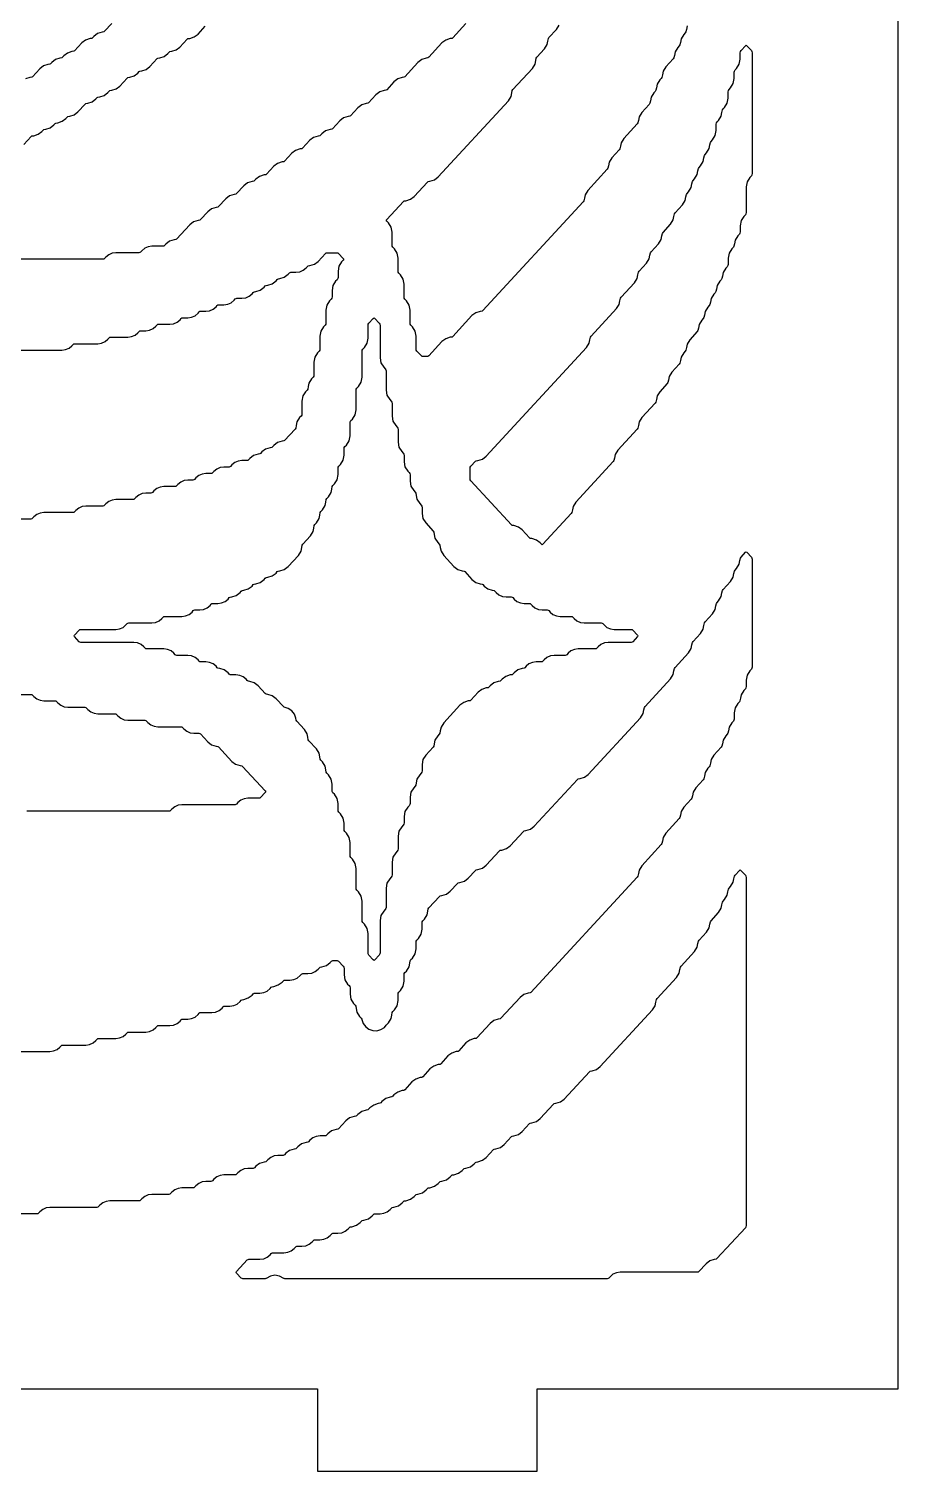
# Model space of a CAD drawing. Header units: millimetres. Extents: x 2 to 65, y 2 to 128.
# Drawn here: x 33.6 to 65.3, y 2 to 54.5 of the extents above; entities that cross this region are included whole.
import ezdxf

# ---------------------------------------------------------------- set-up
doc = ezdxf.new("R2010")
doc.units = ezdxf.units.MM
doc.layers.add('CUT', color=1, linetype='Continuous')

msp = doc.modelspace()

# ---------------------------------------------------------------- linework, layer by layer
at = {"layer": 'CUT'}
for points in [[(44.134, 2), (52.134, 2), (52.134, 5), (65.2679, 5), (65.2679, 125), (52.134, 125), (52.134, 128), (44.134, 128), (44.134, 125), (23.134, 125), (23.134, 128), (15.134, 128), (15.134, 125), (2, 125), (2, 5), (15.134, 5), (15.134, 2), (23.134, 2), (23.134, 5), (44.134, 5)], [(50.1396, 38.8289), (50.2754, 38.9327), (53.9262, 42.8816), (54.0247, 43.0388), (54.0493, 43.1691), (54.0504, 43.1689), (54.0673, 43.2584), (54.0908, 43.2959), (55.0185, 44.2993), (55.1169, 44.4565), (55.1415, 44.5868), (55.1427, 44.5866), (55.1596, 44.6761), (55.1831, 44.7137), (55.6738, 45.2445), (55.7723, 45.4017), (55.7969, 45.532), (55.798, 45.5317), (55.8149, 45.6213), (55.8384, 45.6588), (56.1107, 45.9533), (56.2092, 46.1105), (56.2338, 46.2408), (56.2349, 46.2406), (56.2518, 46.3301), (56.2753, 46.3677), (56.5476, 46.6622), (56.6461, 46.8194), (56.6707, 46.9497), (56.6718, 46.9495), (56.6887, 47.039), (56.7122, 47.0765), (56.9845, 47.3711), (57.083, 47.5282), (57.1076, 47.6585), (57.1087, 47.6583), (57.1256, 47.7478), (57.1491, 47.7854), (57.4214, 48.0799), (57.5199, 48.2371), (57.5445, 48.3674), (57.5456, 48.3672), (57.5625, 48.4567), (57.586, 48.4943), (57.6399, 48.5525), (57.7383, 48.7097), (57.7629, 48.84), (57.7641, 48.8398), (57.781, 48.9293), (57.8045, 48.9668), (57.8583, 49.0251), (57.9568, 49.1822), (57.9814, 49.3125), (57.9825, 49.3123), (57.9994, 49.4018), (58.0229, 49.4394), (58.0768, 49.4976), (58.1752, 49.6548), (58.1998, 49.7851), (58.201, 49.7849), (58.2179, 49.8744), (58.2414, 49.912), (58.2952, 49.9702), (58.3937, 50.1274), (58.4183, 50.2577), (58.4194, 50.2575), (58.4363, 50.347), (58.4598, 50.3846), (58.5137, 50.4428), (58.6121, 50.6), (58.6465, 50.7822), (58.6465, 51.0123), (58.6548, 51.0559), (58.6783, 51.0934), (58.7321, 51.1516), (58.8306, 51.3088), (58.8552, 51.4391), (58.8563, 51.4389), (58.8732, 51.5284), (58.8967, 51.566), (58.9506, 51.6242), (59.049, 51.7814), (59.0834, 51.9636), (59.0834, 52.1937), (59.0917, 52.2373), (59.1152, 52.2749), (59.169, 52.3331), (59.2675, 52.4903), (59.3019, 52.6725), (59.3019, 52.9026), (59.3101, 52.9461), (59.3336, 52.9837), (59.3875, 53.0419), (59.4859, 53.1991), (59.5203, 53.3814), (59.5203, 53.6115), (59.5286, 53.655), (59.5521, 53.6926), (59.7107, 53.8642), (59.7388, 53.8859), (59.7668, 53.8642), (59.9255, 53.6926), (59.949, 53.655), (59.9572, 53.6115), (59.9572, 49.2155), (59.949, 49.172), (59.9255, 49.1344), (59.8717, 49.0762), (59.7732, 48.919), (59.7388, 48.7368), (59.7388, 47.7978), (59.7306, 47.7543), (59.707, 47.7167), (59.6532, 47.6585), (59.5547, 47.5013), (59.5203, 47.3191), (59.5203, 47.089), (59.5121, 47.0454), (59.4886, 47.0078), (59.4348, 46.9496), (59.3363, 46.7924), (59.3117, 46.6621), (59.3106, 46.6624), (59.2937, 46.5728), (59.2701, 46.5353), (59.2163, 46.477), (59.1178, 46.3199), (59.0834, 46.1376), (59.0834, 45.9075), (59.0752, 45.864), (59.0517, 45.8264), (58.9979, 45.7682), (58.8994, 45.611), (58.8748, 45.4807), (58.8737, 45.4809), (58.8568, 45.3914), (58.8332, 45.3538), (58.7794, 45.2956), (58.6809, 45.1384), (58.6563, 45.0081), (58.6552, 45.0083), (58.6383, 44.9188), (58.6148, 44.8813), (58.561, 44.823), (58.4625, 44.6659), (58.4379, 44.5356), (58.4368, 44.5358), (58.4199, 44.4463), (58.3963, 44.4087), (58.3425, 44.3505), (58.244, 44.1933), (58.2194, 44.063), (58.2183, 44.0632), (58.2014, 43.9737), (58.1779, 43.9361), (58.1241, 43.8779), (58.0256, 43.7207), (58.001, 43.5904), (57.9999, 43.5906), (57.983, 43.5011), (57.9594, 43.4635), (57.6872, 43.169), (57.5887, 43.0119), (57.5641, 42.8816), (57.563, 42.8818), (57.5461, 42.7922), (57.5225, 42.7547), (57.4687, 42.6965), (57.3702, 42.5393), (57.3456, 42.409), (57.3445, 42.4092), (57.3276, 42.3197), (57.3041, 42.2821), (57.0318, 41.9876), (56.9333, 41.8304), (56.9087, 41.7001), (56.9076, 41.7003), (56.8907, 41.6108), (56.8672, 41.5733), (56.5949, 41.2787), (56.4964, 41.1216), (56.4718, 40.9913), (56.4707, 40.9915), (56.4538, 40.902), (56.4303, 40.8644), (55.9396, 40.3336), (55.8411, 40.1764), (55.8165, 40.0461), (55.8154, 40.0463), (55.7985, 39.9568), (55.7749, 39.9192), (55.0657, 39.1521), (54.9673, 38.995), (54.9427, 38.8647), (54.9416, 38.8649), (54.9247, 38.7754), (54.9011, 38.7378), (53.5366, 37.2619), (53.4381, 37.1047), (53.4135, 36.9744), (53.4124, 36.9746), (53.3955, 36.8851), (53.372, 36.8475), (52.3395, 35.7308), (52.3115, 35.709), (52.2834, 35.7308), (52.2415, 35.7762), (52.1057, 35.88), (51.9428, 35.932), (51.8765, 35.9412), (51.8512, 35.962), (51.5861, 36.2487), (51.4503, 36.3526), (51.2875, 36.4046), (51.2212, 36.4138), (51.1959, 36.4346), (49.7218, 38.0289), (49.6983, 38.0665), (49.6901, 38.1101), (49.6901, 38.4891), (49.6983, 38.5326), (49.7218, 38.5702), (49.8852, 38.7469), (49.9105, 38.7677), (49.9768, 38.7768)], [(35.4674, 32.6034), (35.4928, 32.6242), (35.5252, 32.6287), (36.8013, 32.6287), (36.937, 32.6475), (37.0625, 32.7024), (37.1684, 32.7893), (37.215, 32.8397), (37.2404, 32.8605), (37.2728, 32.865), (38.112, 32.865), (38.2477, 32.8837), (38.3732, 32.9386), (38.4791, 33.0256), (38.5257, 33.076), (38.5511, 33.0968), (38.5835, 33.1013), (39.2042, 33.1013), (39.3399, 33.12), (39.4655, 33.1749), (39.5714, 33.2618), (39.618, 33.3123), (39.6433, 33.3331), (39.6758, 33.3376), (39.8596, 33.3376), (39.9953, 33.3563), (40.1208, 33.4112), (40.2267, 33.4981), (40.2734, 33.5486), (40.2987, 33.5694), (40.3311, 33.5738), (40.5149, 33.5738), (40.6506, 33.5926), (40.7762, 33.6475), (40.8821, 33.7344), (40.9287, 33.7849), (40.954, 33.8056), (41.0203, 33.8148), (41.1831, 33.8668), (41.3189, 33.9707), (41.3656, 34.0211), (41.3909, 34.0419), (41.4572, 34.0511), (41.62, 34.1031), (41.7558, 34.207), (41.8025, 34.2574), (41.8278, 34.2782), (41.8941, 34.2874), (42.0569, 34.3394), (42.1927, 34.4432), (42.2394, 34.4937), (42.2647, 34.5145), (42.331, 34.5237), (42.4938, 34.5757), (42.6296, 34.6795), (42.6763, 34.73), (42.7016, 34.7508), (42.7679, 34.76), (42.9307, 34.812), (43.0665, 34.9158), (43.4406, 35.3204), (43.5391, 35.4776), (43.5637, 35.6079), (43.5648, 35.6077), (43.5817, 35.6972), (43.6052, 35.7348), (43.8775, 36.0293), (43.976, 36.1865), (44.0006, 36.3168), (44.0017, 36.3165), (44.0186, 36.4061), (44.0421, 36.4436), (44.096, 36.5019), (44.1944, 36.659), (44.219, 36.7893), (44.2201, 36.7891), (44.237, 36.8786), (44.2606, 36.9162), (44.3144, 36.9744), (44.4129, 37.1316), (44.4375, 37.2619), (44.4386, 37.2617), (44.4555, 37.3512), (44.479, 37.3888), (44.5329, 37.447), (44.6313, 37.6042), (44.6559, 37.7345), (44.657, 37.7343), (44.6739, 37.8238), (44.6975, 37.8613), (44.7513, 37.9196), (44.8498, 38.0768), (44.8842, 38.259), (44.8842, 38.4891), (44.8924, 38.5326), (44.9159, 38.5702), (44.9698, 38.6284), (45.0682, 38.7856), (45.1026, 38.9679), (45.1026, 39.198), (45.1108, 39.2415), (45.1344, 39.2791), (45.1882, 39.3373), (45.2867, 39.4945), (45.3211, 39.6767), (45.3211, 40.1431), (45.3293, 40.1867), (45.3528, 40.2242), (45.4067, 40.2825), (45.5051, 40.4396), (45.5395, 40.6219), (45.5395, 41.3245), (45.5477, 41.3681), (45.5713, 41.4057), (45.6251, 41.4639), (45.7236, 41.6211), (45.758, 41.8033), (45.758, 42.7423), (45.7662, 42.7858), (45.7897, 42.8234), (45.8436, 42.8816), (45.942, 43.0388), (45.9764, 43.221), (45.9764, 43.6874), (45.9846, 43.731), (46.0082, 43.7685), (46.1668, 43.9401), (46.1949, 43.9619), (46.2229, 43.9401), (46.3816, 43.7685), (46.4051, 43.731), (46.4133, 43.6874), (46.4133, 42.5122), (46.4477, 42.3299), (46.5462, 42.1727), (46.6, 42.1145), (46.6236, 42.077), (46.6318, 42.0334), (46.6318, 41.3307), (46.6662, 41.1485), (46.7646, 40.9913), (46.8185, 40.9331), (46.842, 40.8955), (46.8502, 40.852), (46.8502, 40.3856), (46.8846, 40.2033), (46.9831, 40.0462), (47.0369, 39.9879), (47.0605, 39.9504), (47.0687, 39.9068), (47.0687, 39.4404), (47.1031, 39.2582), (47.2015, 39.101), (47.2554, 39.0428), (47.2789, 39.0052), (47.2871, 38.9617), (47.2871, 38.7316), (47.3215, 38.5493), (47.42, 38.3922), (47.4738, 38.3339), (47.4974, 38.2964), (47.5056, 38.2528), (47.5056, 38.0227), (47.54, 37.8405), (47.6384, 37.6833), (47.6923, 37.6251), (47.7158, 37.5875), (47.7327, 37.498), (47.7338, 37.4982), (47.7584, 37.3679), (47.8569, 37.2107), (47.9107, 37.1525), (47.9343, 37.1149), (47.9425, 37.0714), (47.9425, 36.8413), (47.9769, 36.659), (48.0753, 36.5019), (48.3476, 36.2073), (48.3712, 36.1698), (48.3881, 36.0803), (48.3892, 36.0805), (48.4138, 35.9502), (48.5122, 35.793), (48.5661, 35.7348), (48.5896, 35.6972), (48.6065, 35.6077), (48.6076, 35.6079), (48.6322, 35.4776), (48.7307, 35.3204), (49.1048, 34.9158), (49.2406, 34.812), (49.4034, 34.76), (49.4697, 34.7508), (49.495, 34.73), (49.7601, 34.4432), (49.8959, 34.3394), (50.0587, 34.2874), (50.125, 34.2782), (50.1503, 34.2574), (50.197, 34.207), (50.3328, 34.1031), (50.4956, 34.0511), (50.5619, 34.0419), (50.5872, 34.0211), (50.6339, 33.9707), (50.7398, 33.8838), (50.8653, 33.8289), (51.001, 33.8101), (51.1848, 33.8101), (51.2173, 33.8056), (51.2426, 33.7849), (51.2892, 33.7344), (51.3951, 33.6475), (51.5207, 33.5926), (51.6564, 33.5738), (51.8402, 33.5738), (51.8726, 33.5694), (51.8979, 33.5486), (51.9446, 33.4981), (52.0505, 33.4112), (52.176, 33.3563), (52.3117, 33.3376), (52.4955, 33.3376), (52.528, 33.3331), (52.5533, 33.3123), (52.5999, 33.2618), (52.7058, 33.1749), (52.8314, 33.12), (52.9671, 33.1013), (53.3693, 33.1013), (53.4018, 33.0968), (53.4271, 33.076), (53.4737, 33.0256), (53.5796, 32.9386), (53.7052, 32.8837), (53.8409, 32.865), (54.4616, 32.865), (54.494, 32.8605), (54.5193, 32.8397), (54.566, 32.7893), (54.6719, 32.7024), (54.7974, 32.6475), (54.9331, 32.6287), (55.5538, 32.6287), (55.5863, 32.6242), (55.6116, 32.6034), (55.7813, 32.4199), (55.8, 32.3924), (55.7813, 32.365), (55.6116, 32.1814), (55.5863, 32.1606), (55.5538, 32.1561), (54.7147, 32.1561), (54.579, 32.1373), (54.4534, 32.0824), (54.3475, 31.9955), (54.3009, 31.9451), (54.2756, 31.9243), (54.2431, 31.9198), (53.6224, 31.9198), (53.4867, 31.9011), (53.3612, 31.8462), (53.2553, 31.7593), (53.2086, 31.7088), (53.1833, 31.688), (53.1509, 31.6835), (52.7486, 31.6835), (52.6129, 31.6648), (52.4874, 31.6099), (52.3815, 31.523), (52.3348, 31.4725), (52.3095, 31.4517), (52.2771, 31.4473), (52.0933, 31.4473), (51.9576, 31.4285), (51.832, 31.3736), (51.7261, 31.2867), (51.6795, 31.2362), (51.6542, 31.2155), (51.5879, 31.2063), (51.4251, 31.1543), (51.2893, 31.0504), (51.2426, 31), (51.2173, 30.9792), (51.151, 30.97), (50.9882, 30.918), (50.8524, 30.8141), (50.8057, 30.7637), (50.7804, 30.7429), (50.7141, 30.7337), (50.5513, 30.6817), (50.4155, 30.5779), (50.3688, 30.5274), (50.3435, 30.5066), (50.2772, 30.4974), (50.1144, 30.4454), (49.9786, 30.3416), (49.7134, 30.0548), (49.6881, 30.034), (49.6218, 30.0249), (49.459, 29.9728), (49.3232, 29.869), (48.7307, 29.2281), (48.6322, 29.0709), (48.6076, 28.9406), (48.6065, 28.9408), (48.5896, 28.8513), (48.5661, 28.8138), (48.5122, 28.7555), (48.4138, 28.5983), (48.3892, 28.468), (48.3881, 28.4683), (48.3712, 28.3787), (48.3476, 28.3412), (48.0753, 28.0467), (47.9769, 27.8895), (47.9425, 27.7072), (47.9425, 27.4772), (47.9343, 27.4336), (47.9107, 27.396), (47.8569, 27.3378), (47.7584, 27.1806), (47.7338, 27.0503), (47.7327, 27.0505), (47.7158, 26.961), (47.6923, 26.9235), (47.6384, 26.8652), (47.54, 26.7081), (47.5056, 26.5258), (47.5056, 26.2957), (47.4974, 26.2522), (47.4738, 26.2146), (47.42, 26.1564), (47.3215, 25.9992), (47.2871, 25.8169), (47.2871, 25.5869), (47.2789, 25.5433), (47.2554, 25.5057), (47.2015, 25.4475), (47.1031, 25.2903), (47.0687, 25.1081), (47.0687, 24.6417), (47.0605, 24.5982), (47.0369, 24.5606), (46.9831, 24.5024), (46.8846, 24.3452), (46.8502, 24.1629), (46.8502, 23.6966), (46.842, 23.653), (46.8185, 23.6154), (46.7646, 23.5572), (46.6662, 23.4), (46.6318, 23.2178), (46.6318, 22.5151), (46.6236, 22.4716), (46.6, 22.434), (46.5462, 22.3758), (46.4477, 22.2186), (46.4133, 22.0364), (46.4133, 20.8611), (46.4051, 20.8176), (46.3816, 20.78), (46.2229, 20.6084), (46.1949, 20.5866), (46.1668, 20.6084), (46.0082, 20.78), (45.9846, 20.8176), (45.9764, 20.8611), (45.9764, 21.5638), (45.942, 21.746), (45.8436, 21.9032), (45.7897, 21.9614), (45.7662, 21.999), (45.758, 22.0426), (45.758, 22.7452), (45.7236, 22.9275), (45.6251, 23.0846), (45.5713, 23.1429), (45.5477, 23.1804), (45.5395, 23.224), (45.5395, 23.9266), (45.5051, 24.1089), (45.4067, 24.2661), (45.3528, 24.3243), (45.3293, 24.3619), (45.3211, 24.4054), (45.3211, 24.8718), (45.2867, 25.054), (45.1882, 25.2112), (45.1344, 25.2695), (45.1108, 25.307), (45.1026, 25.3506), (45.1026, 25.5807), (45.0682, 25.7629), (44.9698, 25.9201), (44.9159, 25.9783), (44.8924, 26.0159), (44.8842, 26.0594), (44.8842, 26.2895), (44.8498, 26.4718), (44.7513, 26.6289), (44.6975, 26.6872), (44.6739, 26.7247), (44.6657, 26.7683), (44.6657, 26.9984), (44.6313, 27.1806), (44.5329, 27.3378), (44.479, 27.396), (44.4555, 27.4336), (44.4386, 27.5231), (44.4375, 27.5229), (44.4129, 27.6532), (44.3144, 27.8104), (44.2606, 27.8686), (44.237, 27.9062), (44.2201, 27.9957), (44.219, 27.9955), (44.1944, 28.1258), (44.096, 28.2829), (43.8237, 28.5775), (43.8001, 28.615), (43.7832, 28.7045), (43.7821, 28.7043), (43.7575, 28.8346), (43.6591, 28.9918), (43.3868, 29.2863), (43.3632, 29.3239), (43.35, 29.3942), (43.2979, 29.5404), (43.2034, 29.6636), (43.0757, 29.7519), (42.9271, 29.7968), (42.9201, 29.7977), (42.8948, 29.8185), (42.6296, 30.1053), (42.4938, 30.2091), (42.331, 30.2611), (42.2647, 30.2703), (42.2394, 30.2911), (41.9743, 30.5779), (41.8385, 30.6817), (41.6756, 30.7337), (41.6094, 30.7429), (41.5841, 30.7637), (41.5374, 30.8141), (41.4315, 30.901), (41.306, 30.9559), (41.1703, 30.9747), (40.9865, 30.9747), (40.954, 30.9792), (40.9287, 31), (40.882, 31.0504), (40.7462, 31.1543), (40.5834, 31.2063), (40.5171, 31.2155), (40.4918, 31.2362), (40.4452, 31.2867), (40.3393, 31.3736), (40.2137, 31.4285), (40.078, 31.4473), (39.8942, 31.4473), (39.8618, 31.4517), (39.8364, 31.4725), (39.7898, 31.523), (39.6839, 31.6099), (39.5584, 31.6648), (39.4227, 31.6835), (39.0204, 31.6835), (38.988, 31.688), (38.9626, 31.7088), (38.916, 31.7593), (38.8101, 31.8462), (38.6846, 31.9011), (38.5489, 31.9198), (37.9282, 31.9198), (37.8957, 31.9243), (37.8704, 31.9451), (37.8238, 31.9955), (37.7179, 32.0824), (37.5923, 32.1373), (37.4566, 32.1561), (35.5252, 32.1561), (35.4928, 32.1606), (35.4674, 32.1814), (35.2977, 32.365), (35.2791, 32.3924), (35.2977, 32.4199)], [(41.5841, 9.6836), (41.6094, 9.7044), (41.6418, 9.7089), (42.0441, 9.7089), (42.1798, 9.7276), (42.3053, 9.7825), (42.4112, 9.8694), (42.4579, 9.9199), (42.4832, 9.9407), (42.5156, 9.9451), (42.9179, 9.9451), (43.0536, 9.9639), (43.1791, 10.0188), (43.285, 10.1057), (43.3317, 10.1562), (43.357, 10.1769), (43.3894, 10.1814), (43.5732, 10.1814), (43.7089, 10.2002), (43.8345, 10.2551), (43.9404, 10.342), (43.987, 10.3925), (44.0123, 10.4132), (44.0448, 10.4177), (44.2286, 10.4177), (44.3643, 10.4365), (44.4898, 10.4914), (44.5957, 10.5783), (44.6424, 10.6287), (44.6677, 10.6495), (44.7001, 10.654), (44.8839, 10.654), (45.0196, 10.6728), (45.1452, 10.7277), (45.2511, 10.8146), (45.2977, 10.865), (45.323, 10.8858), (45.3893, 10.895), (45.5521, 10.947), (45.6879, 11.0508), (45.7346, 11.1013), (45.7599, 11.1221), (45.8262, 11.1313), (45.989, 11.1833), (46.1248, 11.2871), (46.1715, 11.3376), (46.1968, 11.3584), (46.2293, 11.3629), (46.4131, 11.3629), (46.5488, 11.3816), (46.6743, 11.4365), (46.7802, 11.5234), (46.8269, 11.5739), (46.8522, 11.5947), (46.9185, 11.6038), (47.0813, 11.6559), (47.2171, 11.7597), (47.2638, 11.8102), (47.2891, 11.831), (47.3554, 11.8401), (47.5182, 11.8921), (47.654, 11.996), (47.7007, 12.0465), (47.726, 12.0672), (47.7923, 12.0764), (47.9551, 12.1284), (48.0909, 12.2323), (48.1376, 12.2827), (48.1629, 12.3035), (48.2292, 12.3127), (48.392, 12.3647), (48.5278, 12.4686), (48.5745, 12.519), (48.5998, 12.5398), (48.6661, 12.549), (48.8289, 12.601), (48.9647, 12.7048), (49.0114, 12.7553), (49.0367, 12.7761), (49.103, 12.7853), (49.2658, 12.8373), (49.4016, 12.9411), (49.4483, 12.9916), (49.4736, 13.0124), (49.5399, 13.0216), (49.7027, 13.0736), (49.8385, 13.1774), (49.8852, 13.2279), (49.9105, 13.2487), (49.9768, 13.2578), (50.1396, 13.3099), (50.2754, 13.4137), (50.5405, 13.7005), (50.5658, 13.7213), (50.6321, 13.7304), (50.795, 13.7824), (50.9308, 13.8863), (51.1959, 14.173), (51.2212, 14.1938), (51.2875, 14.203), (51.4503, 14.255), (51.5861, 14.3589), (51.8512, 14.6456), (51.8765, 14.6664), (51.9428, 14.6756), (52.1057, 14.7276), (52.2415, 14.8314), (52.725, 15.3545), (52.7503, 15.3753), (52.8166, 15.3844), (52.9795, 15.4364), (53.1153, 15.5403), (54.0357, 16.5359), (54.061, 16.5567), (54.1273, 16.5659), (54.2902, 16.6179), (54.426, 16.7217), (56.3292, 18.7803), (56.4276, 18.9375), (56.4522, 19.0678), (56.4534, 19.0676), (56.4703, 19.1571), (56.4938, 19.1947), (57.203, 19.9618), (57.3014, 20.1189), (57.326, 20.2493), (57.3272, 20.249), (57.3441, 20.3386), (57.3676, 20.3761), (57.8583, 20.9069), (57.9568, 21.0641), (57.9814, 21.1944), (57.9825, 21.1942), (57.9994, 21.2837), (58.0229, 21.3213), (58.2952, 21.6158), (58.3937, 21.773), (58.4183, 21.9033), (58.4194, 21.903), (58.4363, 21.9926), (58.4598, 22.0301), (58.7321, 22.3246), (58.8306, 22.4818), (58.8552, 22.6121), (58.8563, 22.6119), (58.8732, 22.7014), (58.8967, 22.739), (58.9506, 22.7972), (59.049, 22.9544), (59.0736, 23.0847), (59.0748, 23.0845), (59.0917, 23.174), (59.1152, 23.2116), (59.169, 23.2698), (59.2675, 23.427), (59.2921, 23.5573), (59.2932, 23.5571), (59.3101, 23.6466), (59.3336, 23.6841), (59.4923, 23.8557), (59.5203, 23.8775), (59.5484, 23.8557), (59.707, 23.6841), (59.7306, 23.6466), (59.7388, 23.603), (59.7388, 10.9371), (59.7306, 10.8935), (59.707, 10.856), (58.6699, 9.7341), (58.6446, 9.7133), (58.5783, 9.7042), (58.4155, 9.6522), (58.2797, 9.5483), (58.0146, 9.2616), (57.9892, 9.2408), (57.9568, 9.2363), (55.1516, 9.2363), (55.0159, 9.2175), (54.8903, 9.1626), (54.7844, 9.0757), (54.7378, 9.0253), (54.7125, 9.0045), (54.68, 9), (42.9525, 9), (42.9201, 9.0045), (42.9076, 9.0147), (42.7589, 9.099), (42.5904, 9.1282), (42.422, 9.099), (42.2733, 9.0147), (42.2608, 9.0045), (42.2284, 9), (41.4234, 9), (41.3909, 9.0045), (41.3656, 9.0253), (41.1959, 9.2088), (41.1772, 9.2363), (41.1959, 9.2637)]]:
    msp.add_lwpolyline(points, close=True, dxfattribs=at)
for points in [[(49.5417, 54.6791), (49.0581, 54.1561), (49.0328, 54.1353), (48.9665, 54.1261), (48.8037, 54.0741), (48.6679, 53.9703), (48.1843, 53.4472), (48.159, 53.4264), (48.0927, 53.4173), (47.9299, 53.3652), (47.7941, 53.2614), (47.3105, 52.7383), (47.2852, 52.7176), (47.2189, 52.7084), (47.0561, 52.6564), (46.9203, 52.5525), (46.6551, 52.2658), (46.6298, 52.245), (46.5635, 52.2358), (46.4007, 52.1838), (46.2649, 52.08), (45.9998, 51.7932), (45.9745, 51.7724), (45.9082, 51.7633), (45.7453, 51.7112), (45.6096, 51.6074), (45.3444, 51.3206), (45.3191, 51.2998), (45.2528, 51.2907), (45.09, 51.2387), (44.9542, 51.1348), (44.6891, 50.8481), (44.6638, 50.8273), (44.5975, 50.8181), (44.4346, 50.7661), (44.2988, 50.6622), (44.2522, 50.6118), (44.2269, 50.591), (44.1606, 50.5818), (43.9977, 50.5298), (43.8619, 50.426), (43.5968, 50.1392), (43.5715, 50.1184), (43.5052, 50.1092), (43.3424, 50.0572), (43.2066, 49.9534), (42.9415, 49.6666), (42.9162, 49.6458), (42.8499, 49.6367), (42.687, 49.5846), (42.5512, 49.4808), (42.2861, 49.194), (42.2608, 49.1733), (42.1945, 49.1641), (42.0317, 49.1121), (41.8959, 49.0082), (41.8492, 48.9578), (41.8239, 48.937), (41.7576, 48.9278), (41.5948, 48.8758), (41.459, 48.772), (41.1939, 48.4852), (41.1686, 48.4644), (41.1023, 48.4552), (40.9394, 48.4032), (40.8036, 48.2994), (40.5385, 48.0126), (40.5132, 47.9918), (40.4469, 47.9827), (40.2841, 47.9306), (40.1483, 47.8268), (39.8832, 47.54), (39.8578, 47.5193), (39.7916, 47.5101), (39.6287, 47.4581), (39.4929, 47.3542), (39.0094, 46.8312), (38.984, 46.8104), (38.9178, 46.8012), (38.7549, 46.7492), (38.6191, 46.6454), (38.5725, 46.5949), (38.5471, 46.5741), (38.5147, 46.5696), (38.1124, 46.5696), (37.9767, 46.5509), (37.8512, 46.496), (37.7453, 46.409), (37.6987, 46.3586), (37.6733, 46.3378), (37.6409, 46.3333), (36.8017, 46.3333), (36.666, 46.3146), (36.5405, 46.2597), (36.4346, 46.1728), (36.388, 46.1223), (36.3626, 46.1015), (36.3302, 46.097), (32.4669, 46.097)], [(36.6531, 54.6791), (36.388, 54.3924), (36.3626, 54.3716), (36.2964, 54.3624), (36.1335, 54.3104), (35.9977, 54.2066), (35.9511, 54.1561), (35.9257, 54.1353), (35.8595, 54.1261), (35.6966, 54.0741), (35.5608, 53.9703), (35.2957, 53.6835), (35.2704, 53.6627), (35.2041, 53.6536), (35.0413, 53.6015), (34.9055, 53.4977), (34.8588, 53.4472), (34.8335, 53.4264), (34.7672, 53.4173), (34.6044, 53.3652), (34.4686, 53.2614), (34.4219, 53.2109), (34.3966, 53.1901), (34.3303, 53.181), (34.1675, 53.129), (34.0317, 53.0251), (33.7666, 52.7383), (33.7412, 52.7176), (33.675, 52.7084), (33.5121, 52.6564)], [(57.5887, 54.5899), (57.5641, 54.4596), (57.563, 54.4598), (57.5461, 54.3703), (57.5225, 54.3327), (57.4687, 54.2745), (57.3702, 54.1173), (57.3456, 53.987), (57.3445, 53.9872), (57.3276, 53.8977), (57.3041, 53.8602), (57.2503, 53.8019), (57.1518, 53.6448), (57.1272, 53.5145), (57.1261, 53.5147), (57.1092, 53.4252), (57.0856, 53.3876), (56.8134, 53.0931), (56.7149, 52.9359), (56.6903, 52.8056), (56.6892, 52.8058), (56.6723, 52.7163), (56.6487, 52.6787), (56.5949, 52.6205), (56.4964, 52.4633), (56.4718, 52.333), (56.4707, 52.3332), (56.4538, 52.2437), (56.4303, 52.2062), (56.3765, 52.1479), (56.278, 51.9908), (56.2534, 51.8605), (56.2523, 51.8607), (56.2354, 51.7712), (56.2118, 51.7336), (55.9396, 51.4391), (55.8411, 51.2819), (55.8165, 51.1516), (55.8154, 51.1518), (55.7985, 51.0623), (55.7749, 51.0247), (55.2842, 50.4939), (55.1857, 50.3367), (55.1611, 50.2064), (55.16, 50.2067), (55.1431, 50.1171), (55.1196, 50.0796), (54.8473, 49.7851), (54.7488, 49.6279), (54.7242, 49.4976), (54.7231, 49.4978), (54.7062, 49.4083), (54.6827, 49.3707), (53.9735, 48.6036), (53.875, 48.4465), (53.8504, 48.3161), (53.8493, 48.3164), (53.8324, 48.2268), (53.8089, 48.1893), (50.1503, 44.232), (50.125, 44.2112), (50.0587, 44.2021), (49.8959, 44.1501), (49.7601, 44.0462), (49.0581, 43.2869), (49.0328, 43.2661), (48.9665, 43.2569), (48.8037, 43.2049), (48.6679, 43.1011), (48.1843, 42.578), (48.159, 42.5572), (48.1265, 42.5527), (47.9769, 42.5527), (47.9444, 42.5572), (47.9191, 42.578), (47.7558, 42.7547), (47.7322, 42.7922), (47.724, 42.8358), (47.724, 43.3022), (47.6896, 43.4844), (47.5912, 43.6416), (47.5373, 43.6998), (47.5138, 43.7374), (47.5056, 43.781), (47.5056, 44.2473), (47.4712, 44.4296), (47.3727, 44.5867), (47.3189, 44.645), (47.2953, 44.6825), (47.2871, 44.7261), (47.2871, 45.1925), (47.2527, 45.3747), (47.1543, 45.5319), (47.1004, 45.5901), (47.0769, 45.6277), (47.0687, 45.6712), (47.0687, 46.1376), (47.0343, 46.3199), (46.9358, 46.477), (46.882, 46.5353), (46.8584, 46.5728), (46.8502, 46.6164), (46.8502, 47.0828), (46.8158, 47.265), (46.7174, 47.4222), (46.6571, 47.4873), (46.6385, 47.5148), (46.6571, 47.5422), (47.2638, 48.1984), (47.2891, 48.2191), (47.3554, 48.2283), (47.5182, 48.2803), (47.654, 48.3842), (48.1376, 48.9072), (48.1629, 48.928), (48.2292, 48.9372), (48.392, 48.9892), (48.5278, 49.093), (51.0864, 51.8605), (51.1848, 52.0177), (51.2094, 52.148), (51.2106, 52.1478), (51.2275, 52.2373), (51.251, 52.2749), (51.9602, 53.0419), (52.0586, 53.1991), (52.0832, 53.3294), (52.0844, 53.3292), (52.1013, 53.4187), (52.1248, 53.4563), (52.3971, 53.7508), (52.4955, 53.908), (52.5201, 54.0383), (52.5213, 54.0381), (52.5382, 54.1276), (52.5617, 54.1651), (52.834, 54.4597), (52.9324, 54.6168)], [(33.4547, 50.2745), (33.7198, 50.5612), (33.7452, 50.582), (33.8114, 50.5912), (33.9743, 50.6432), (34.1101, 50.747), (34.1567, 50.7975), (34.1821, 50.8183), (34.2483, 50.8275), (34.4112, 50.8795), (34.547, 50.9833), (34.5936, 51.0338), (34.619, 51.0546), (34.6852, 51.0637), (34.8481, 51.1158), (34.9839, 51.2196), (35.0305, 51.2701), (35.0559, 51.2909), (35.1221, 51.3), (35.285, 51.3521), (35.4208, 51.4559), (35.6859, 51.7427), (35.7112, 51.7634), (35.7775, 51.7726), (35.9403, 51.8246), (36.0761, 51.9285), (36.1228, 51.979), (36.1481, 51.9997), (36.2144, 52.0089), (36.3772, 52.0609), (36.513, 52.1648), (36.5597, 52.2152), (36.585, 52.236), (36.6513, 52.2452), (36.8141, 52.2972), (36.9499, 52.401), (37.215, 52.6878), (37.2404, 52.7086), (37.3066, 52.7178), (37.4695, 52.7698), (37.6053, 52.8736), (37.6519, 52.9241), (37.6773, 52.9449), (37.7435, 52.954), (37.9064, 53.0061), (38.0422, 53.1099), (38.3073, 53.3967), (38.3326, 53.4175), (38.3989, 53.4266), (38.5617, 53.4786), (38.6975, 53.5825), (38.7442, 53.633), (38.7695, 53.6537), (38.8358, 53.6629), (38.9986, 53.7149), (39.1344, 53.8188), (39.3995, 54.1055), (39.4249, 54.1263), (39.4911, 54.1355), (39.654, 54.1875), (39.7898, 54.2913), (40.0549, 54.5781)], [(30.6851, 42.789), (34.8352, 42.789), (34.9709, 42.8078), (35.0964, 42.8627), (35.2024, 42.9496), (35.249, 43), (35.2743, 43.0208), (35.3068, 43.0253), (36.1459, 43.0253), (36.2816, 43.0441), (36.4072, 43.099), (36.5131, 43.1859), (36.5597, 43.2363), (36.585, 43.2571), (36.6175, 43.2616), (37.2382, 43.2616), (37.3739, 43.2804), (37.4994, 43.3353), (37.6053, 43.4222), (37.6519, 43.4726), (37.6773, 43.4934), (37.7097, 43.4979), (37.8935, 43.4979), (38.0292, 43.5167), (38.1548, 43.5716), (38.2607, 43.6585), (38.3073, 43.7089), (38.3326, 43.7297), (38.3651, 43.7342), (38.7673, 43.7342), (38.903, 43.7529), (39.0286, 43.8078), (39.1345, 43.8948), (39.1811, 43.9452), (39.2064, 43.966), (39.2389, 43.9705), (39.4227, 43.9705), (39.5584, 43.9892), (39.6839, 44.0441), (39.7898, 44.131), (39.8364, 44.1815), (39.8618, 44.2023), (39.8942, 44.2068), (40.078, 44.2068), (40.2137, 44.2255), (40.3393, 44.2804), (40.4452, 44.3673), (40.4918, 44.4178), (40.5171, 44.4386), (40.5496, 44.443), (40.7334, 44.443), (40.8691, 44.4618), (40.9946, 44.5167), (41.1005, 44.6036), (41.1472, 44.6541), (41.1725, 44.6748), (41.2049, 44.6793), (41.3887, 44.6793), (41.5244, 44.6981), (41.65, 44.753), (41.7559, 44.8399), (41.8025, 44.8903), (41.8278, 44.9111), (41.8941, 44.9203), (42.0569, 44.9723), (42.1927, 45.0761), (42.2394, 45.1266), (42.2647, 45.1474), (42.331, 45.1566), (42.4938, 45.2086), (42.6296, 45.3124), (42.6763, 45.3629), (42.7016, 45.3837), (42.7679, 45.3929), (42.9307, 45.4449), (43.0665, 45.5487), (43.1132, 45.5992), (43.1385, 45.62), (43.171, 45.6245), (43.3548, 45.6245), (43.4905, 45.6432), (43.616, 45.6981), (43.7219, 45.785), (43.7686, 45.8355), (43.7939, 45.8563), (43.8601, 45.8654), (44.023, 45.9175), (44.1588, 46.0213), (44.4239, 46.3081), (44.4492, 46.3288), (44.4817, 46.3333), (44.8498, 46.3333), (44.8822, 46.3288), (44.9075, 46.3081), (45.0772, 46.1245), (45.0959, 46.097), (45.0772, 46.0696), (45.017, 46.0045), (44.9186, 45.8473), (44.8842, 45.665), (44.8842, 45.435), (44.8759, 45.3914), (44.8524, 45.3538), (44.7986, 45.2956), (44.7001, 45.1384), (44.6657, 44.9562), (44.6657, 44.7261), (44.6575, 44.6825), (44.634, 44.645), (44.5801, 44.5867), (44.4817, 44.4296), (44.4473, 44.2473), (44.4473, 43.781), (44.439, 43.7374), (44.4155, 43.6998), (44.3617, 43.6416), (44.2632, 43.4844), (44.2288, 43.3022), (44.2288, 42.8358), (44.2206, 42.7922), (44.1971, 42.7547), (44.1432, 42.6965), (44.0448, 42.5393), (44.0104, 42.357), (44.0104, 41.8907), (44.0021, 41.8471), (43.9786, 41.8095), (43.9248, 41.7513), (43.8263, 41.5941), (43.8017, 41.4638), (43.8006, 41.464), (43.7837, 41.3745), (43.7602, 41.337), (43.7063, 41.2787), (43.6079, 41.1216), (43.5735, 40.9393), (43.5735, 40.4729), (43.5652, 40.4294), (43.5417, 40.3918), (43.4879, 40.3336), (43.3894, 40.1764), (43.3648, 40.0461), (43.3637, 40.0463), (43.3468, 39.9568), (43.3233, 39.9192), (42.9415, 39.5063), (42.9162, 39.4855), (42.8499, 39.4763), (42.687, 39.4243), (42.5512, 39.3205), (42.5046, 39.27), (42.4793, 39.2492), (42.413, 39.24), (42.2501, 39.188), (42.1143, 39.0842), (42.0677, 39.0337), (42.0424, 39.0129), (41.9761, 39.0038), (41.8132, 38.9517), (41.6774, 38.8479), (41.6308, 38.7974), (41.6055, 38.7766), (41.573, 38.7722), (41.3892, 38.7722), (41.2535, 38.7534), (41.128, 38.6985), (41.0221, 38.6116), (40.9754, 38.5611), (40.9501, 38.5404), (40.9177, 38.5359), (40.7338, 38.5359), (40.5981, 38.5171), (40.4726, 38.4622), (40.3667, 38.3753), (40.3201, 38.3248), (40.2947, 38.3041), (40.2623, 38.2996), (40.0785, 38.2996), (39.9428, 38.2808), (39.8173, 38.2259), (39.7114, 38.139), (39.6647, 38.0886), (39.6394, 38.0678), (39.6069, 38.0633), (39.4231, 38.0633), (39.2874, 38.0445), (39.1619, 37.9896), (39.056, 37.9027), (39.0094, 37.8523), (38.984, 37.8315), (38.9516, 37.827), (38.5493, 37.827), (38.4136, 37.8082), (38.2881, 37.7533), (38.1822, 37.6664), (38.1356, 37.616), (38.1102, 37.5952), (38.0778, 37.5907), (37.894, 37.5907), (37.7583, 37.5719), (37.6328, 37.517), (37.5269, 37.4301), (37.4802, 37.3797), (37.4549, 37.3589), (37.4224, 37.3544), (36.8017, 37.3544), (36.666, 37.3357), (36.5405, 37.2808), (36.4346, 37.1939), (36.388, 37.1434), (36.3626, 37.1226), (36.3302, 37.1181), (35.7095, 37.1181), (35.5738, 37.0994), (35.4483, 37.0445), (35.3423, 36.9576), (35.2957, 36.9071), (35.2704, 36.8863), (35.2379, 36.8819), (34.1803, 36.8819), (34.0446, 36.8631), (33.9191, 36.8082), (33.8132, 36.7213), (33.7666, 36.6708), (33.7412, 36.6501), (33.7088, 36.6456), (31.7774, 36.6456)], [(32.9038, 17.27), (34.3983, 17.27), (34.534, 17.2888), (34.6595, 17.3437), (34.7655, 17.4306), (34.8121, 17.4811), (34.8374, 17.5018), (34.8699, 17.5063), (35.709, 17.5063), (35.8447, 17.5251), (35.9702, 17.58), (36.0762, 17.6669), (36.1228, 17.7173), (36.1481, 17.7381), (36.1806, 17.7426), (36.8013, 17.7426), (36.937, 17.7614), (37.0625, 17.8163), (37.1684, 17.9032), (37.215, 17.9536), (37.2404, 17.9744), (37.2728, 17.9789), (37.8935, 17.9789), (38.0292, 17.9977), (38.1548, 18.0526), (38.2607, 18.1395), (38.3073, 18.1899), (38.3326, 18.2107), (38.3651, 18.2152), (38.7673, 18.2152), (38.903, 18.234), (39.0286, 18.2889), (39.1345, 18.3758), (39.1811, 18.4262), (39.2064, 18.447), (39.2389, 18.4515), (39.4227, 18.4515), (39.5584, 18.4702), (39.6839, 18.5251), (39.7898, 18.6121), (39.8364, 18.6625), (39.8618, 18.6833), (39.8942, 18.6878), (40.2965, 18.6878), (40.4322, 18.7065), (40.5577, 18.7614), (40.6636, 18.8483), (40.7103, 18.8988), (40.7356, 18.9196), (40.768, 18.9241), (40.9518, 18.9241), (41.0875, 18.9428), (41.2131, 18.9977), (41.319, 19.0846), (41.3656, 19.1351), (41.3909, 19.1558), (41.4572, 19.165), (41.62, 19.217), (41.7558, 19.3209), (41.8025, 19.3714), (41.8278, 19.3921), (41.8603, 19.3966), (42.0441, 19.3966), (42.1798, 19.4154), (42.3053, 19.4703), (42.4112, 19.5572), (42.4579, 19.6076), (42.4832, 19.6284), (42.5494, 19.6376), (42.7123, 19.6896), (42.8481, 19.7934), (42.8948, 19.8439), (42.9201, 19.8647), (42.9525, 19.8692), (43.1363, 19.8692), (43.272, 19.888), (43.3976, 19.9429), (43.5035, 20.0298), (43.5501, 20.0802), (43.5754, 20.101), (43.6079, 20.1055), (43.7917, 20.1055), (43.9274, 20.1243), (44.0529, 20.1792), (44.1588, 20.2661), (44.2055, 20.3165), (44.2308, 20.3373), (44.2971, 20.3464), (44.4599, 20.3985), (44.5957, 20.5023), (44.6424, 20.5528), (44.6677, 20.5736), (44.7001, 20.5781), (44.8498, 20.5781), (44.8822, 20.5736), (44.9075, 20.5528), (45.0709, 20.3761), (45.0944, 20.3386), (45.1026, 20.295), (45.1026, 20.0649), (45.137, 19.8827), (45.2355, 19.7255), (45.2893, 19.6673), (45.3128, 19.6297), (45.3211, 19.5861), (45.3211, 19.3561), (45.3555, 19.1738), (45.4539, 19.0166), (45.5078, 18.9584), (45.5313, 18.9208), (45.5482, 18.8313), (45.5493, 18.8315), (45.5739, 18.7012), (45.6724, 18.5441), (45.7262, 18.4858), (45.7498, 18.4483), (45.7532, 18.4298), (45.8024, 18.289), (45.891, 18.169), (46.011, 18.0805), (46.1518, 18.0312), (46.3009, 18.0257), (46.4449, 18.0645), (46.5711, 18.1439), (46.6389, 18.2229), (46.7174, 18.3078), (46.8158, 18.4649), (46.8404, 18.5952), (46.8415, 18.595), (46.8584, 18.6845), (46.882, 18.7221), (46.9358, 18.7803), (47.0343, 18.9375), (47.0687, 19.1198), (47.0687, 19.3499), (47.0769, 19.3934), (47.1004, 19.431), (47.1543, 19.4892), (47.2527, 19.6464), (47.2871, 19.8286), (47.2871, 20.0587), (47.2953, 20.1023), (47.3189, 20.1398), (47.3727, 20.1981), (47.4712, 20.3552), (47.4958, 20.4855), (47.4969, 20.4853), (47.5138, 20.5748), (47.5373, 20.6124), (47.5912, 20.6706), (47.6896, 20.8278), (47.724, 21.0101), (47.724, 21.2401), (47.7322, 21.2837), (47.7558, 21.3213), (47.8096, 21.3795), (47.9081, 21.5367), (47.9425, 21.7189), (47.9425, 21.949), (47.9507, 21.9926), (47.9742, 22.0301), (48.0281, 22.0884), (48.1265, 22.2455), (48.1511, 22.3758), (48.1523, 22.3756), (48.1691, 22.4651), (48.1927, 22.5027), (48.5745, 22.9157), (48.5998, 22.9364), (48.6661, 22.9456), (48.8289, 22.9976), (48.9647, 23.1015), (49.2298, 23.3882), (49.2551, 23.409), (49.3214, 23.4182), (49.4842, 23.4702), (49.62, 23.574), (49.8852, 23.8608), (49.9105, 23.8816), (49.9768, 23.8908), (50.1396, 23.9428), (50.2754, 24.0466), (50.759, 24.5697), (50.7843, 24.5904), (50.8506, 24.5996), (51.0134, 24.6516), (51.1492, 24.7555), (51.6328, 25.2785), (51.6581, 25.2993), (51.7244, 25.3085), (51.8872, 25.3605), (52.023, 25.4643), (53.5988, 27.1688), (53.6241, 27.1896), (53.6904, 27.1988), (53.8533, 27.2508), (53.9891, 27.3546), (55.8923, 29.4133), (55.9907, 29.5704), (56.0153, 29.7007), (56.0165, 29.7005), (56.0334, 29.79), (56.0569, 29.8276), (56.9845, 30.831), (57.083, 30.9881), (57.1076, 31.1184), (57.1087, 31.1182), (57.1256, 31.2078), (57.1491, 31.2453), (57.6399, 31.7761), (57.7383, 31.9333), (57.7629, 32.0636), (57.7641, 32.0634), (57.781, 32.1529), (57.8045, 32.1905), (58.0768, 32.485), (58.1752, 32.6422), (58.1998, 32.7725), (58.201, 32.7722), (58.2179, 32.8618), (58.2414, 32.8993), (58.5137, 33.1938), (58.6121, 33.351), (58.6367, 33.4813), (58.6379, 33.4811), (58.6548, 33.5706), (58.6783, 33.6082), (58.7321, 33.6664), (58.8306, 33.8236), (58.8552, 33.9539), (58.8563, 33.9537), (58.8732, 34.0432), (58.8967, 34.0808), (59.169, 34.3753), (59.2675, 34.5325), (59.2921, 34.6628), (59.2932, 34.6625), (59.3101, 34.7521), (59.3336, 34.7896), (59.3875, 34.8479), (59.4859, 35.005), (59.5105, 35.1353), (59.5117, 35.1351), (59.5286, 35.2246), (59.5521, 35.2622), (59.7107, 35.4338), (59.7388, 35.4555), (59.7668, 35.4338), (59.9255, 35.2622), (59.949, 35.2246), (59.9572, 35.1811), (59.9572, 31.2577), (59.949, 31.2142), (59.9255, 31.1766), (59.8717, 31.1184), (59.7732, 30.9612), (59.7388, 30.779), (59.7388, 30.5489), (59.7306, 30.5053), (59.707, 30.4678), (59.6532, 30.4095), (59.5547, 30.2524), (59.5302, 30.1221), (59.529, 30.1223), (59.5121, 30.0328), (59.4886, 29.9952), (59.4348, 29.937), (59.3363, 29.7798), (59.3019, 29.5975), (59.3019, 29.3674), (59.2937, 29.3239), (59.2701, 29.2863), (59.2163, 29.2281), (59.1178, 29.0709), (59.0933, 28.9406), (59.0921, 28.9408), (59.0752, 28.8513), (59.0517, 28.8138), (58.9979, 28.7555), (58.8994, 28.5983), (58.8748, 28.468), (58.8737, 28.4683), (58.8568, 28.3787), (58.8332, 28.3412), (58.561, 28.0467), (58.4625, 27.8895), (58.4379, 27.7592), (58.4368, 27.7594), (58.4199, 27.6699), (58.3963, 27.6323), (58.3425, 27.5741), (58.244, 27.4169), (58.2194, 27.2866), (58.2183, 27.2868), (58.2014, 27.1973), (58.1779, 27.1597), (57.9056, 26.8652), (57.8071, 26.7081), (57.7825, 26.5778), (57.7814, 26.578), (57.7645, 26.4884), (57.741, 26.4509), (57.4687, 26.1564), (57.3702, 25.9992), (57.3456, 25.8689), (57.3445, 25.8691), (57.3276, 25.7796), (57.3041, 25.742), (56.8134, 25.2112), (56.7149, 25.054), (56.6903, 24.9237), (56.6892, 24.924), (56.6723, 24.8344), (56.6487, 24.7969), (55.9396, 24.0298), (55.8411, 23.8726), (55.8165, 23.7423), (55.8154, 23.7425), (55.7985, 23.653), (55.7749, 23.6154), (51.8979, 19.4219), (51.8726, 19.4011), (51.8064, 19.3919), (51.6435, 19.3399), (51.5077, 19.2361), (50.8057, 18.4767), (50.7804, 18.456), (50.7141, 18.4468), (50.5513, 18.3948), (50.4155, 18.2909), (49.9319, 17.7679), (49.9066, 17.7471), (49.8403, 17.7379), (49.6775, 17.6859), (49.5417, 17.5821), (49.2765, 17.2953), (49.2512, 17.2745), (49.1849, 17.2654), (49.0221, 17.2133), (48.8863, 17.1095), (48.6212, 16.8227), (48.5959, 16.802), (48.5296, 16.7928), (48.3668, 16.7408), (48.231, 16.6369), (47.9658, 16.3502), (47.9405, 16.3294), (47.8742, 16.3202), (47.7114, 16.2682), (47.5756, 16.1644), (47.3105, 15.8776), (47.2852, 15.8568), (47.2189, 15.8476), (47.0561, 15.7956), (46.9203, 15.6918), (46.8736, 15.6413), (46.8483, 15.6205), (46.782, 15.6114), (46.6192, 15.5593), (46.4834, 15.4555), (46.4367, 15.405), (46.4114, 15.3842), (46.3451, 15.3751), (46.1823, 15.323), (46.0465, 15.2192), (45.9998, 15.1687), (45.9745, 15.1479), (45.9082, 15.1388), (45.7453, 15.0868), (45.6096, 14.9829), (45.5629, 14.9324), (45.5376, 14.9117), (45.4713, 14.9025), (45.3084, 14.8505), (45.1727, 14.7466), (44.9075, 14.4599), (44.8822, 14.4391), (44.8159, 14.4299), (44.6531, 14.3779), (44.5173, 14.2741), (44.4706, 14.2236), (44.4453, 14.2028), (44.4129, 14.1983), (44.2291, 14.1983), (44.0933, 14.1795), (43.9678, 14.1246), (43.8619, 14.0377), (43.8153, 13.9873), (43.79, 13.9665), (43.7237, 13.9573), (43.5608, 13.9053), (43.425, 13.8015), (43.3784, 13.751), (43.3531, 13.7302), (43.2868, 13.7211), (43.1239, 13.669), (42.9881, 13.5652), (42.9415, 13.5147), (42.9162, 13.4939), (42.8837, 13.4895), (42.6999, 13.4895), (42.5642, 13.4707), (42.4387, 13.4158), (42.3328, 13.3289), (42.2861, 13.2784), (42.2608, 13.2577), (42.1945, 13.2485), (42.0317, 13.1965), (41.8959, 13.0926), (41.8492, 13.0421), (41.8239, 13.0214), (41.7915, 13.0169), (41.6076, 13.0169), (41.4719, 12.9981), (41.3464, 12.9432), (41.2405, 12.8563), (41.1939, 12.8059), (41.1686, 12.7851), (41.1361, 12.7806), (40.7338, 12.7806), (40.5981, 12.7618), (40.4726, 12.7069), (40.3667, 12.62), (40.3201, 12.5696), (40.2947, 12.5488), (40.2623, 12.5443), (40.0785, 12.5443), (39.9428, 12.5255), (39.8173, 12.4706), (39.7114, 12.3837), (39.6647, 12.3333), (39.6394, 12.3125), (39.6069, 12.308), (39.2047, 12.308), (39.069, 12.2892), (38.9435, 12.2343), (38.8376, 12.1474), (38.7909, 12.097), (38.7656, 12.0762), (38.7331, 12.0717), (38.1124, 12.0717), (37.9767, 12.053), (37.8512, 11.9981), (37.7453, 11.9112), (37.6987, 11.8607), (37.6733, 11.8399), (37.6409, 11.8354), (36.5833, 11.8354), (36.4476, 11.8167), (36.3221, 11.7618), (36.2162, 11.6749), (36.1695, 11.6244), (36.1442, 11.6036), (36.1117, 11.5992), (34.3988, 11.5992), (34.2631, 11.5804), (34.1376, 11.5255), (34.0316, 11.4386), (33.985, 11.3881), (33.9597, 11.3674), (33.9272, 11.3629), (26.3503, 11.3629)], [(33.3065, 30.2658), (33.7088, 30.2658), (33.7412, 30.2613), (33.7666, 30.2406), (33.8132, 30.1901), (33.9191, 30.1032), (34.0446, 30.0483), (34.1803, 30.0295), (34.5826, 30.0295), (34.615, 30.025), (34.6404, 30.0043), (34.687, 29.9538), (34.7929, 29.8669), (34.9184, 29.812), (35.0541, 29.7932), (35.6748, 29.7932), (35.7073, 29.7888), (35.7326, 29.768), (35.7792, 29.7175), (35.8852, 29.6306), (36.0107, 29.5757), (36.1464, 29.557), (36.7671, 29.557), (36.7995, 29.5525), (36.8249, 29.5317), (36.8715, 29.4813), (36.9774, 29.3943), (37.1029, 29.3394), (37.2386, 29.3207), (37.8593, 29.3207), (37.8918, 29.3162), (37.9171, 29.2954), (37.9638, 29.245), (38.0697, 29.1581), (38.1952, 29.1032), (38.3309, 29.0844), (39.17, 29.0844), (39.2025, 29.0799), (39.2278, 29.0591), (39.2745, 29.0087), (39.3804, 28.9218), (39.5059, 28.8669), (39.6416, 28.8481), (39.8254, 28.8481), (39.8578, 28.8436), (39.8832, 28.8228), (40.1483, 28.5361), (40.2841, 28.4322), (40.4469, 28.3802), (40.5132, 28.371), (40.5385, 28.3503), (41.0221, 27.8272), (41.1579, 27.7234), (41.3207, 27.6713), (41.387, 27.6622), (41.4123, 27.6414), (42.2374, 26.749), (42.256, 26.7215), (42.2374, 26.6941), (42.0677, 26.5105), (42.0424, 26.4897), (42.0099, 26.4852), (41.6076, 26.4852), (41.4719, 26.4665), (41.3464, 26.4116), (41.2405, 26.3247), (41.1939, 26.2742), (41.1686, 26.2534), (41.1361, 26.2489), (39.2047, 26.2489), (39.069, 26.2302), (38.9435, 26.1753), (38.8376, 26.0884), (38.7909, 26.0379), (38.7656, 26.0171), (38.7331, 26.0127), (33.5592, 26.0127)]]:
    msp.add_lwpolyline(points, dxfattribs=at)

doc.saveas('drawing.dxf')
